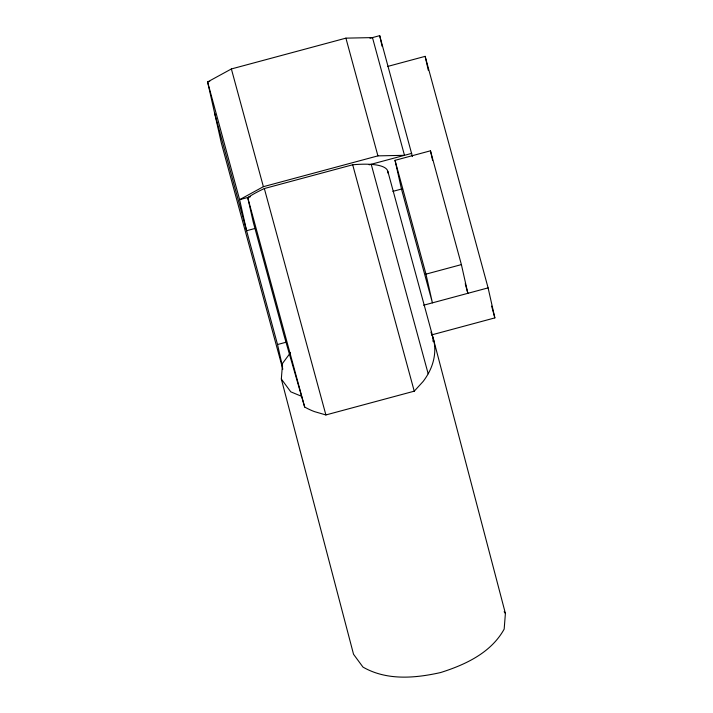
<?xml version="1.0" encoding="UTF-8"?>
<svg xmlns="http://www.w3.org/2000/svg" width="713" height="713" viewBox="0 0 713 713"><rect width="100%" height="100%" fill="white"/><g stroke="black" fill="none" stroke-linecap="round" stroke-linejoin="round"><path stroke-width="1.07" d="M387.872 171.494L433.183 338.167L505.401 613.421L504.171 629.098C491.034 652.832 465.42 664.694 440.616 672.546C414.948 678.295 386.66 680.737 362.979 667.092L353.541 654.276L281.332 379.022L282.562 363.345L290.441 352.748M432.943 341.304L433.183 338.167L430.928 332.133M387.961 173.063A78.626 19.215 -15.2 0 0 352.685 164.774L264.336 188.544A78.626 19.215 -15.2 0 0 247.732 197.617L253.231 222.046L284.166 335.841L304.665 407.016A110.845 56.755 -14.7 0 0 314.406 411.597L325.894 414.948L414.244 391.179L423.121 381.482A111.879 57.29 -14.7 0 0 428.165 373.79C434.226 363.131 436.695 350.083 433.183 338.167M255.201 228.418L246.591 230.727L239.613 199.676L263.382 186.681L377.917 155.871L404.485 155.318L372.48 37.593L345.912 38.145L231.377 68.956L207.599 81.95L221.342 143.028L282.829 369.191M209.756 81.371L207.599 81.95L239.613 199.676L250.361 196.779M370.02 38.252L379.699 35.65L412.426 156.584M387.551 66.469L425.153 56.354L488.102 287.874L494.849 317.9L431.463 334.95M369.156 164.819L411.704 153.375M395.02 160.336L425.964 274.14L432.426 302.856L401.481 189.061L395.02 160.336L430.456 150.808L461.391 264.603L467.853 293.319L465.224 283.658M392.881 191.369L402.56 188.767M425.964 274.14L461.391 264.603M282.598 367.043L277.535 344.531L286.127 342.213M423.638 305.217L488.102 287.874M301.599 396.321L290.77 391.829L281.332 379.022M504.136 611.718L505.401 613.421M491.649 306.109L494.849 317.9M345.912 38.145L377.917 155.871M371.241 164.391L428.174 373.79M352.685 164.774L414.244 391.179M264.336 188.544L325.894 414.948M231.377 68.956L263.382 186.681M247.732 197.617L304.665 407.016M214.586 113.01L277.535 344.531M425.153 56.354L428.29 70.293M430.456 150.808L432.613 160.38M379.699 35.65L382.115 46.363"/></g></svg>
